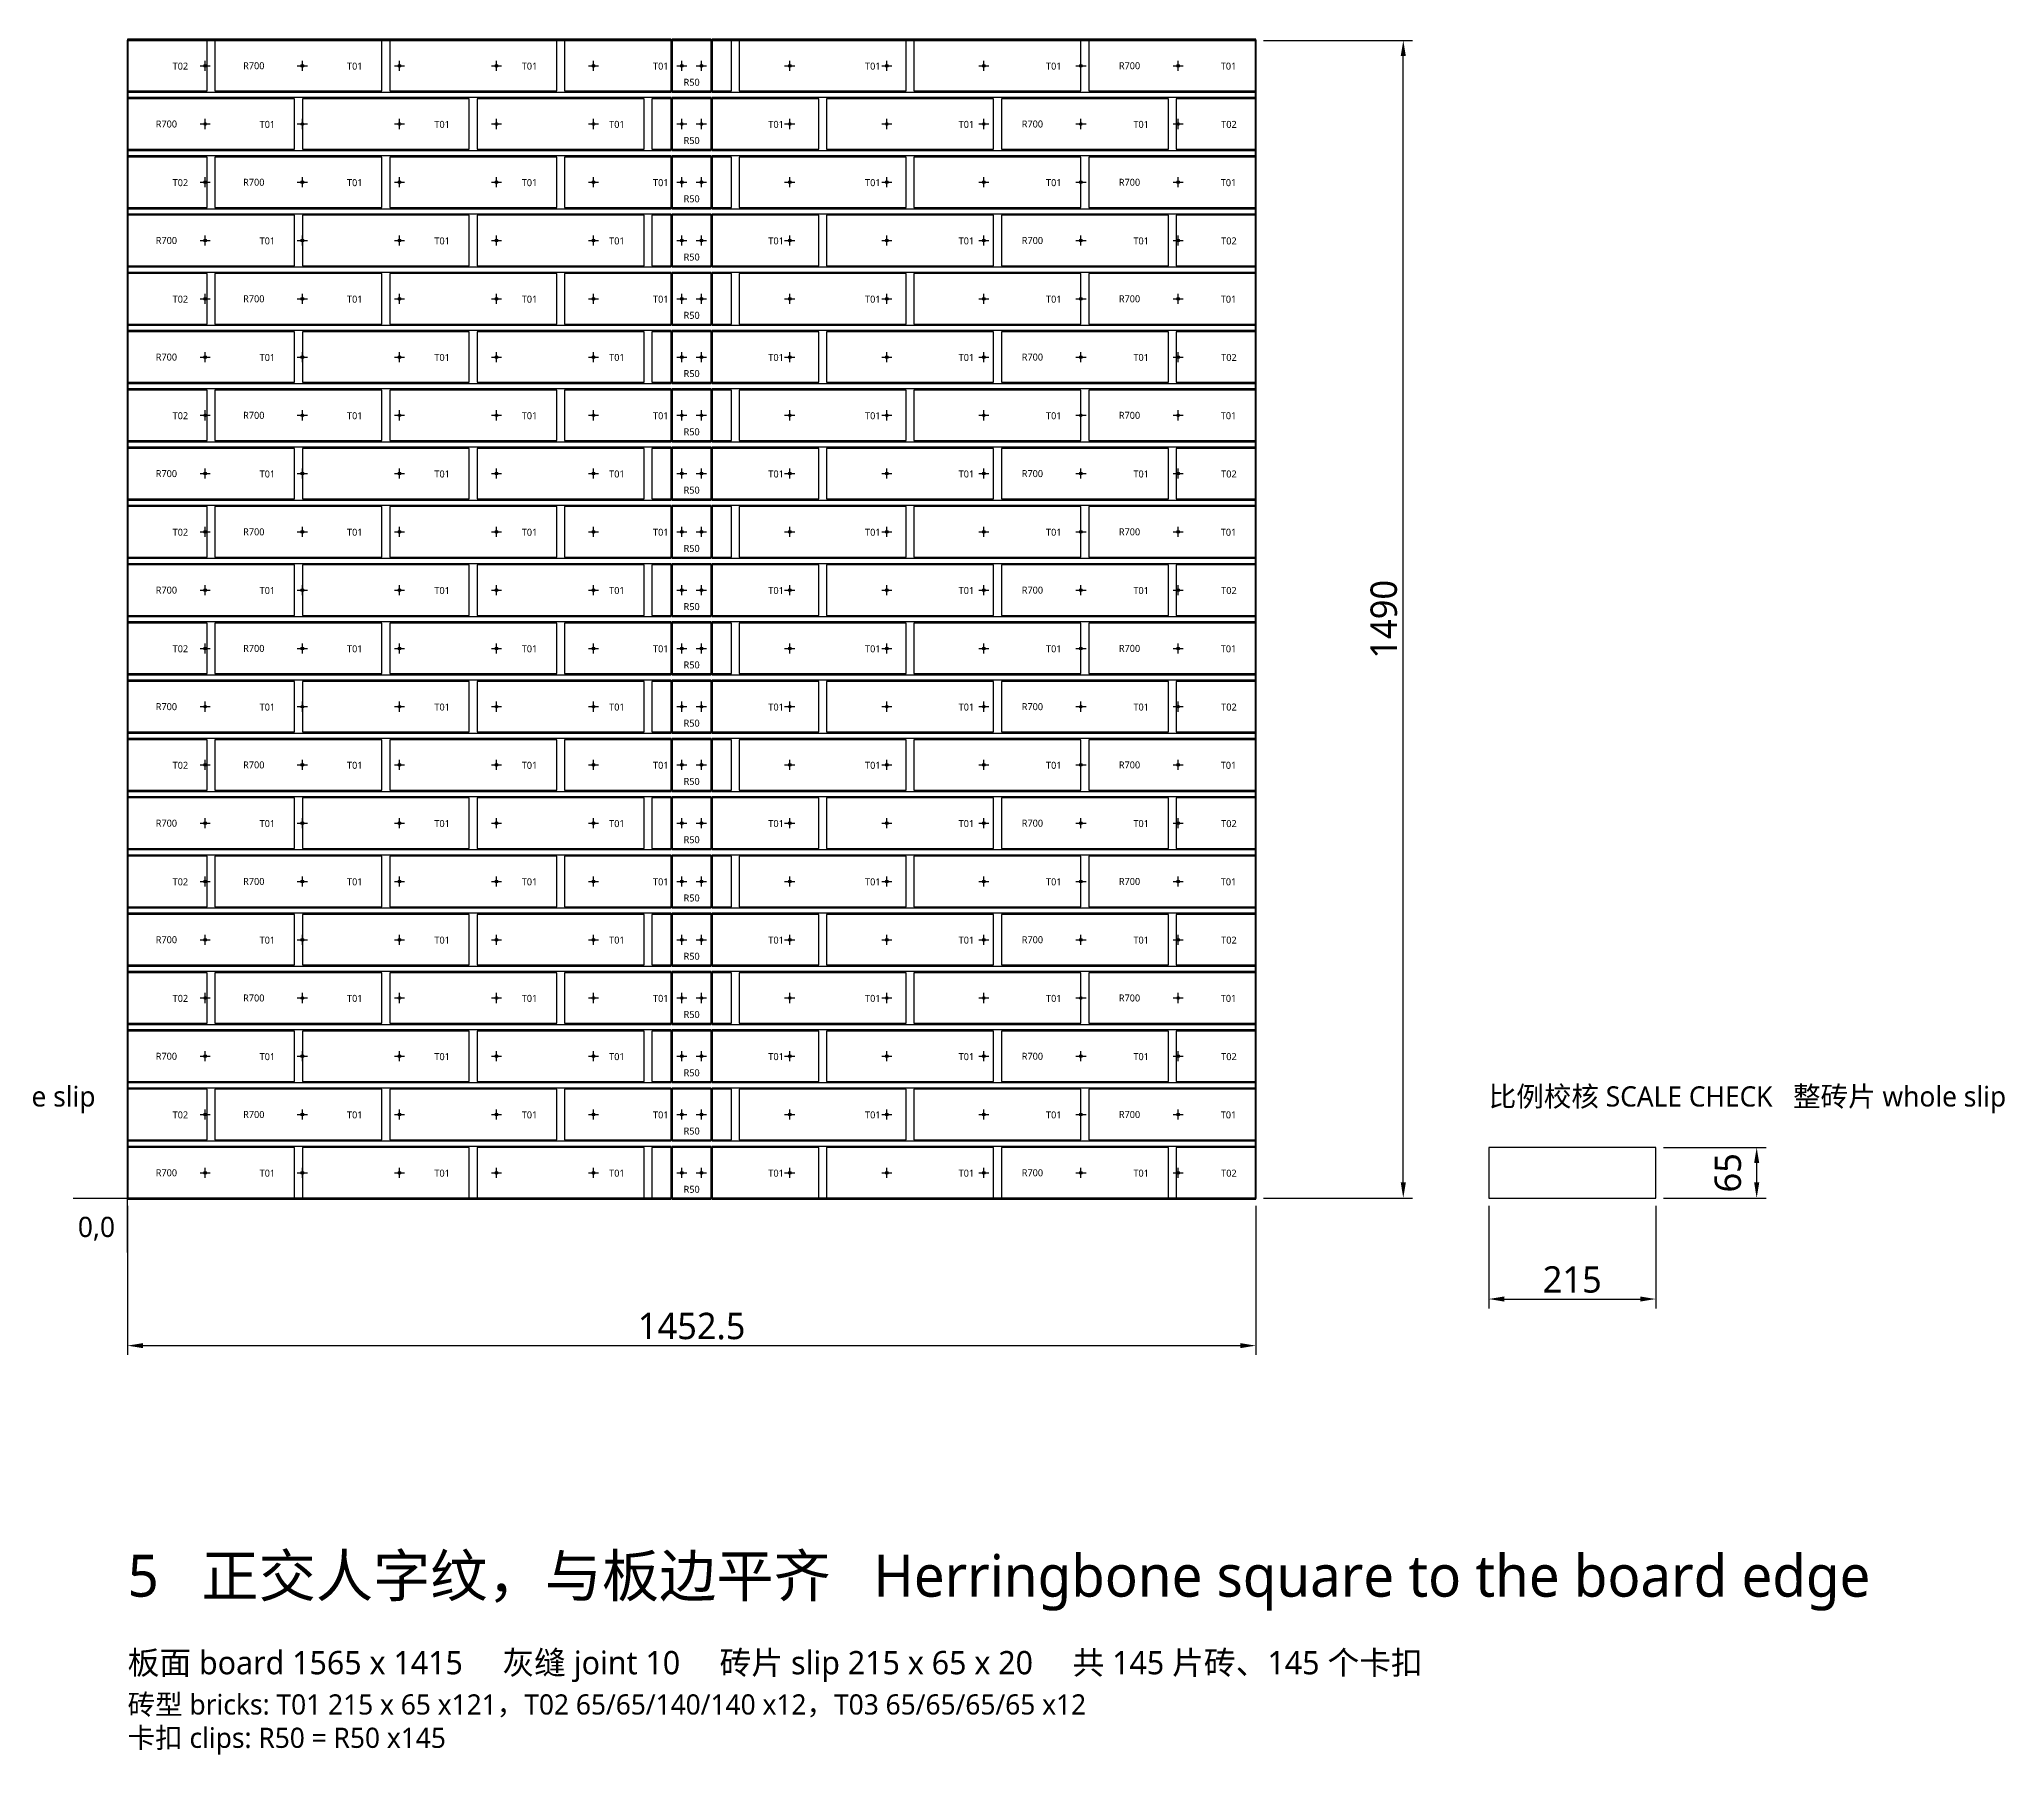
# Model space of a CAD drawing. Header units: millimetres. Extents: x -190 to 7814, y -8114 to 208.
# Drawn here: x 2459 to 4989, y -3761 to -1552 of the extents above; entities that cross this region are included whole.
import ezdxf
from ezdxf.enums import TextEntityAlignment as Align

# ---------------------------------------------------------------- set-up
doc = ezdxf.new("R2010")
doc.units = ezdxf.units.MM
for name, color, linetype in [('BOARD', 7, 'Continuous'), ('DIM', 8, 'Continuous'), ('ORIGIN', 1, 'Continuous'), ('P2_CLIP_R50', 3, 'Continuous'), ('P2_CLIP_R700', 5, 'Continuous'), ('P2_HOLE', 1, 'Continuous'), ('P2_SLIP', 7, 'Continuous'), ('P2_TXT_B', 7, 'Continuous'), ('TITLE', 7, 'Continuous')]:
    doc.layers.add(name, color=color, linetype=linetype)
doc.styles.add('CN', font='msyh.ttc')
doc.dimstyles.new('MM', dxfattribs={"dimtxt": 34, "dimasz": 20, "dimexe": 12, "dimexo": 10, "dimgap": 8, "dimtad": 1, "dimdec": 1, "dimdsep": 46, "dimtxsty": 'CN', "dimcen": 2.5, "dimazin": 3, "dimtfac": 1, "dimtmove": 0, "dimatfit": 3})

msp = doc.modelspace()

# ---------------------------------------------------------------- linework, layer by layer
at = {"layer": 'BOARD', "lineweight": 50}
msp.add_lwpolyline([(2572.5, -3044), (4025, -3044), (4025, -1554), (2572.5, -1554)], close=True, dxfattribs=at)
at = {"layer": 'DIM'}
msp.add_lwpolyline([(4325, -3044), (4540, -3044), (4540, -2979), (4325, -2979)], close=True, dxfattribs=at)
at = {"layer": 'ORIGIN'}
for p, q in [((2572.5, -3114), (2572.5, -2954)), ((2502.5, -3044), (2662.5, -3044))]:
    msp.add_line(p, q, dxfattribs=at)
at = {"layer": 'P2_CLIP_R50'}
for points in [[(3273.75, -1620.5), (3323.75, -1620.5), (3323.75, -1552.5), (3273.75, -1552.5)], [(3273.75, -1695.5), (3323.75, -1695.5), (3323.75, -1627.5), (3273.75, -1627.5)], [(3273.75, -1770.5), (3323.75, -1770.5), (3323.75, -1702.5), (3273.75, -1702.5)], [(3273.75, -1845.5), (3323.75, -1845.5), (3323.75, -1777.5), (3273.75, -1777.5)], [(3273.75, -1920.5), (3323.75, -1920.5), (3323.75, -1852.5), (3273.75, -1852.5)], [(3273.75, -1995.5), (3323.75, -1995.5), (3323.75, -1927.5), (3273.75, -1927.5)], [(3273.75, -2070.5), (3323.75, -2070.5), (3323.75, -2002.5), (3273.75, -2002.5)], [(3273.75, -2145.5), (3323.75, -2145.5), (3323.75, -2077.5), (3273.75, -2077.5)], [(3273.75, -2220.5), (3323.75, -2220.5), (3323.75, -2152.5), (3273.75, -2152.5)], [(3273.75, -2295.5), (3323.75, -2295.5), (3323.75, -2227.5), (3273.75, -2227.5)], [(3273.75, -2370.5), (3323.75, -2370.5), (3323.75, -2302.5), (3273.75, -2302.5)], [(3273.75, -2445.5), (3323.75, -2445.5), (3323.75, -2377.5), (3273.75, -2377.5)], [(3273.75, -2520.5), (3323.75, -2520.5), (3323.75, -2452.5), (3273.75, -2452.5)], [(3273.75, -2595.5), (3323.75, -2595.5), (3323.75, -2527.5), (3273.75, -2527.5)], [(3273.75, -2670.5), (3323.75, -2670.5), (3323.75, -2602.5), (3273.75, -2602.5)], [(3273.75, -2745.5), (3323.75, -2745.5), (3323.75, -2677.5), (3273.75, -2677.5)], [(3273.75, -2820.5), (3323.75, -2820.5), (3323.75, -2752.5), (3273.75, -2752.5)], [(3273.75, -2895.5), (3323.75, -2895.5), (3323.75, -2827.5), (3273.75, -2827.5)], [(3273.75, -2970.5), (3323.75, -2970.5), (3323.75, -2902.5), (3273.75, -2902.5)], [(3273.75, -3045.5), (3323.75, -3045.5), (3323.75, -2977.5), (3273.75, -2977.5)]]:
    msp.add_lwpolyline(points, close=True, dxfattribs=at)
at = {"layer": 'P2_CLIP_R700'}
for points in [[(2572.5, -1620.5), (3272.5, -1620.5), (3272.5, -1552.5), (2572.5, -1552.5)], [(3325, -1620.5), (4025, -1620.5), (4025, -1552.5), (3325, -1552.5)], [(2572.5, -1695.5), (3272.5, -1695.5), (3272.5, -1627.5), (2572.5, -1627.5)], [(3325, -1695.5), (4025, -1695.5), (4025, -1627.5), (3325, -1627.5)], [(2572.5, -1770.5), (3272.5, -1770.5), (3272.5, -1702.5), (2572.5, -1702.5)], [(3325, -1770.5), (4025, -1770.5), (4025, -1702.5), (3325, -1702.5)], [(2572.5, -1845.5), (3272.5, -1845.5), (3272.5, -1777.5), (2572.5, -1777.5)], [(3325, -1845.5), (4025, -1845.5), (4025, -1777.5), (3325, -1777.5)], [(2572.5, -1920.5), (3272.5, -1920.5), (3272.5, -1852.5), (2572.5, -1852.5)], [(3325, -1920.5), (4025, -1920.5), (4025, -1852.5), (3325, -1852.5)], [(2572.5, -1995.5), (3272.5, -1995.5), (3272.5, -1927.5), (2572.5, -1927.5)], [(3325, -1995.5), (4025, -1995.5), (4025, -1927.5), (3325, -1927.5)], [(2572.5, -2070.5), (3272.5, -2070.5), (3272.5, -2002.5), (2572.5, -2002.5)], [(3325, -2070.5), (4025, -2070.5), (4025, -2002.5), (3325, -2002.5)], [(2572.5, -2145.5), (3272.5, -2145.5), (3272.5, -2077.5), (2572.5, -2077.5)], [(3325, -2145.5), (4025, -2145.5), (4025, -2077.5), (3325, -2077.5)], [(2572.5, -2220.5), (3272.5, -2220.5), (3272.5, -2152.5), (2572.5, -2152.5)], [(3325, -2220.5), (4025, -2220.5), (4025, -2152.5), (3325, -2152.5)], [(2572.5, -2295.5), (3272.5, -2295.5), (3272.5, -2227.5), (2572.5, -2227.5)], [(3325, -2295.5), (4025, -2295.5), (4025, -2227.5), (3325, -2227.5)], [(2572.5, -2370.5), (3272.5, -2370.5), (3272.5, -2302.5), (2572.5, -2302.5)], [(3325, -2370.5), (4025, -2370.5), (4025, -2302.5), (3325, -2302.5)], [(2572.5, -2445.5), (3272.5, -2445.5), (3272.5, -2377.5), (2572.5, -2377.5)], [(3325, -2445.5), (4025, -2445.5), (4025, -2377.5), (3325, -2377.5)], [(2572.5, -2520.5), (3272.5, -2520.5), (3272.5, -2452.5), (2572.5, -2452.5)], [(3325, -2520.5), (4025, -2520.5), (4025, -2452.5), (3325, -2452.5)], [(2572.5, -2595.5), (3272.5, -2595.5), (3272.5, -2527.5), (2572.5, -2527.5)], [(3325, -2595.5), (4025, -2595.5), (4025, -2527.5), (3325, -2527.5)], [(2572.5, -2670.5), (3272.5, -2670.5), (3272.5, -2602.5), (2572.5, -2602.5)], [(3325, -2670.5), (4025, -2670.5), (4025, -2602.5), (3325, -2602.5)], [(2572.5, -2745.5), (3272.5, -2745.5), (3272.5, -2677.5), (2572.5, -2677.5)], [(3325, -2745.5), (4025, -2745.5), (4025, -2677.5), (3325, -2677.5)], [(2572.5, -2820.5), (3272.5, -2820.5), (3272.5, -2752.5), (2572.5, -2752.5)], [(3325, -2820.5), (4025, -2820.5), (4025, -2752.5), (3325, -2752.5)], [(2572.5, -2895.5), (3272.5, -2895.5), (3272.5, -2827.5), (2572.5, -2827.5)], [(3325, -2895.5), (4025, -2895.5), (4025, -2827.5), (3325, -2827.5)], [(2572.5, -2970.5), (3272.5, -2970.5), (3272.5, -2902.5), (2572.5, -2902.5)], [(3325, -2970.5), (4025, -2970.5), (4025, -2902.5), (3325, -2902.5)], [(2572.5, -3045.5), (3272.5, -3045.5), (3272.5, -2977.5), (2572.5, -2977.5)], [(3325, -3045.5), (4025, -3045.5), (4025, -2977.5), (3325, -2977.5)]]:
    msp.add_lwpolyline(points, close=True, dxfattribs=at)
at = {"layer": 'P2_HOLE'}
for p, q in [((2666, -1586.5), (2679, -1586.5)), ((2672.5, -1593), (2672.5, -1580)), ((2791, -1586.5), (2804, -1586.5)), ((2797.5, -1593), (2797.5, -1580)), ((2916, -1586.5), (2929, -1586.5)), ((2922.5, -1593), (2922.5, -1580)), ((3041, -1586.5), (3054, -1586.5)), ((3047.5, -1593), (3047.5, -1580)), ((3166, -1586.5), (3179, -1586.5)), ((3172.5, -1593), (3172.5, -1580)), ((3279.75, -1586.5), (3292.75, -1586.5)), ((3286.25, -1593), (3286.25, -1580)), ((3304.75, -1586.5), (3317.75, -1586.5)), ((3311.25, -1593), (3311.25, -1580)), ((3418.5, -1586.5), (3431.5, -1586.5)), ((3425, -1593), (3425, -1580)), ((3543.5, -1586.5), (3556.5, -1586.5)), ((3550, -1593), (3550, -1580)), ((3668.5, -1586.5), (3681.5, -1586.5)), ((3675, -1593), (3675, -1580)), ((3793.5, -1586.5), (3806.5, -1586.5)), ((3800, -1593), (3800, -1580)), ((3918.5, -1586.5), (3931.5, -1586.5)), ((3925, -1593), (3925, -1580)), ((2666, -1661.5), (2679, -1661.5)), ((2672.5, -1668), (2672.5, -1655)), ((2791, -1661.5), (2804, -1661.5)), ((2797.5, -1668), (2797.5, -1655)), ((2916, -1661.5), (2929, -1661.5)), ((2922.5, -1668), (2922.5, -1655)), ((3041, -1661.5), (3054, -1661.5)), ((3047.5, -1668), (3047.5, -1655)), ((3166, -1661.5), (3179, -1661.5)), ((3172.5, -1668), (3172.5, -1655)), ((3279.75, -1661.5), (3292.75, -1661.5)), ((3286.25, -1668), (3286.25, -1655)), ((3304.75, -1661.5), (3317.75, -1661.5)), ((3311.25, -1668), (3311.25, -1655)), ((3418.5, -1661.5), (3431.5, -1661.5)), ((3425, -1668), (3425, -1655)), ((3543.5, -1661.5), (3556.5, -1661.5)), ((3550, -1668), (3550, -1655)), ((3668.5, -1661.5), (3681.5, -1661.5)), ((3675, -1668), (3675, -1655)), ((3793.5, -1661.5), (3806.5, -1661.5)), ((3800, -1668), (3800, -1655)), ((3918.5, -1661.5), (3931.5, -1661.5)), ((3925, -1668), (3925, -1655)), ((2666, -1736.5), (2679, -1736.5)), ((2672.5, -1743), (2672.5, -1730)), ((2791, -1736.5), (2804, -1736.5)), ((2797.5, -1743), (2797.5, -1730)), ((2916, -1736.5), (2929, -1736.5)), ((2922.5, -1743), (2922.5, -1730)), ((3041, -1736.5), (3054, -1736.5)), ((3047.5, -1743), (3047.5, -1730)), ((3166, -1736.5), (3179, -1736.5)), ((3172.5, -1743), (3172.5, -1730)), ((3279.75, -1736.5), (3292.75, -1736.5)), ((3286.25, -1743), (3286.25, -1730)), ((3304.75, -1736.5), (3317.75, -1736.5)), ((3311.25, -1743), (3311.25, -1730)), ((3418.5, -1736.5), (3431.5, -1736.5)), ((3425, -1743), (3425, -1730)), ((3543.5, -1736.5), (3556.5, -1736.5)), ((3550, -1743), (3550, -1730)), ((3668.5, -1736.5), (3681.5, -1736.5)), ((3675, -1743), (3675, -1730)), ((3793.5, -1736.5), (3806.5, -1736.5)), ((3800, -1743), (3800, -1730)), ((3918.5, -1736.5), (3931.5, -1736.5)), ((3925, -1743), (3925, -1730)), ((2666, -1811.5), (2679, -1811.5)), ((2672.5, -1818), (2672.5, -1805)), ((2791, -1811.5), (2804, -1811.5)), ((2797.5, -1818), (2797.5, -1805)), ((2916, -1811.5), (2929, -1811.5)), ((2922.5, -1818), (2922.5, -1805)), ((3041, -1811.5), (3054, -1811.5)), ((3047.5, -1818), (3047.5, -1805)), ((3166, -1811.5), (3179, -1811.5)), ((3172.5, -1818), (3172.5, -1805)), ((3279.75, -1811.5), (3292.75, -1811.5)), ((3286.25, -1818), (3286.25, -1805)), ((3304.75, -1811.5), (3317.75, -1811.5)), ((3311.25, -1818), (3311.25, -1805)), ((3418.5, -1811.5), (3431.5, -1811.5)), ((3425, -1818), (3425, -1805)), ((3543.5, -1811.5), (3556.5, -1811.5)), ((3550, -1818), (3550, -1805)), ((3668.5, -1811.5), (3681.5, -1811.5)), ((3675, -1818), (3675, -1805)), ((3793.5, -1811.5), (3806.5, -1811.5)), ((3800, -1818), (3800, -1805)), ((3918.5, -1811.5), (3931.5, -1811.5)), ((3925, -1818), (3925, -1805)), ((2666, -1886.5), (2679, -1886.5)), ((2672.5, -1893), (2672.5, -1880)), ((2791, -1886.5), (2804, -1886.5)), ((2797.5, -1893), (2797.5, -1880)), ((2916, -1886.5), (2929, -1886.5)), ((2922.5, -1893), (2922.5, -1880)), ((3041, -1886.5), (3054, -1886.5)), ((3047.5, -1893), (3047.5, -1880)), ((3166, -1886.5), (3179, -1886.5)), ((3172.5, -1893), (3172.5, -1880)), ((3279.75, -1886.5), (3292.75, -1886.5)), ((3286.25, -1893), (3286.25, -1880)), ((3304.75, -1886.5), (3317.75, -1886.5)), ((3311.25, -1893), (3311.25, -1880)), ((3418.5, -1886.5), (3431.5, -1886.5)), ((3425, -1893), (3425, -1880)), ((3543.5, -1886.5), (3556.5, -1886.5)), ((3550, -1893), (3550, -1880)), ((3668.5, -1886.5), (3681.5, -1886.5)), ((3675, -1893), (3675, -1880)), ((3793.5, -1886.5), (3806.5, -1886.5)), ((3800, -1893), (3800, -1880)), ((3918.5, -1886.5), (3931.5, -1886.5)), ((3925, -1893), (3925, -1880)), ((2666, -1961.5), (2679, -1961.5)), ((2672.5, -1968), (2672.5, -1955)), ((2791, -1961.5), (2804, -1961.5)), ((2797.5, -1968), (2797.5, -1955)), ((2916, -1961.5), (2929, -1961.5)), ((2922.5, -1968), (2922.5, -1955)), ((3041, -1961.5), (3054, -1961.5)), ((3047.5, -1968), (3047.5, -1955)), ((3166, -1961.5), (3179, -1961.5)), ((3172.5, -1968), (3172.5, -1955)), ((3279.75, -1961.5), (3292.75, -1961.5)), ((3286.25, -1968), (3286.25, -1955)), ((3304.75, -1961.5), (3317.75, -1961.5)), ((3311.25, -1968), (3311.25, -1955)), ((3418.5, -1961.5), (3431.5, -1961.5)), ((3425, -1968), (3425, -1955)), ((3543.5, -1961.5), (3556.5, -1961.5)), ((3550, -1968), (3550, -1955)), ((3668.5, -1961.5), (3681.5, -1961.5)), ((3675, -1968), (3675, -1955)), ((3793.5, -1961.5), (3806.5, -1961.5)), ((3800, -1968), (3800, -1955)), ((3918.5, -1961.5), (3931.5, -1961.5)), ((3925, -1968), (3925, -1955)), ((2666, -2036.5), (2679, -2036.5)), ((2672.5, -2043), (2672.5, -2030)), ((2791, -2036.5), (2804, -2036.5)), ((2797.5, -2043), (2797.5, -2030)), ((2916, -2036.5), (2929, -2036.5)), ((2922.5, -2043), (2922.5, -2030)), ((3041, -2036.5), (3054, -2036.5)), ((3047.5, -2043), (3047.5, -2030)), ((3166, -2036.5), (3179, -2036.5)), ((3172.5, -2043), (3172.5, -2030)), ((3279.75, -2036.5), (3292.75, -2036.5)), ((3286.25, -2043), (3286.25, -2030)), ((3304.75, -2036.5), (3317.75, -2036.5)), ((3311.25, -2043), (3311.25, -2030)), ((3418.5, -2036.5), (3431.5, -2036.5)), ((3425, -2043), (3425, -2030)), ((3543.5, -2036.5), (3556.5, -2036.5)), ((3550, -2043), (3550, -2030)), ((3668.5, -2036.5), (3681.5, -2036.5)), ((3675, -2043), (3675, -2030)), ((3793.5, -2036.5), (3806.5, -2036.5)), ((3800, -2043), (3800, -2030)), ((3918.5, -2036.5), (3931.5, -2036.5)), ((3925, -2043), (3925, -2030)), ((2666, -2111.5), (2679, -2111.5)), ((2672.5, -2118), (2672.5, -2105)), ((2791, -2111.5), (2804, -2111.5)), ((2797.5, -2118), (2797.5, -2105)), ((2916, -2111.5), (2929, -2111.5)), ((2922.5, -2118), (2922.5, -2105)), ((3041, -2111.5), (3054, -2111.5)), ((3047.5, -2118), (3047.5, -2105)), ((3166, -2111.5), (3179, -2111.5)), ((3172.5, -2118), (3172.5, -2105)), ((3279.75, -2111.5), (3292.75, -2111.5)), ((3286.25, -2118), (3286.25, -2105)), ((3304.75, -2111.5), (3317.75, -2111.5)), ((3311.25, -2118), (3311.25, -2105)), ((3418.5, -2111.5), (3431.5, -2111.5)), ((3425, -2118), (3425, -2105)), ((3543.5, -2111.5), (3556.5, -2111.5)), ((3550, -2118), (3550, -2105)), ((3668.5, -2111.5), (3681.5, -2111.5)), ((3675, -2118), (3675, -2105)), ((3793.5, -2111.5), (3806.5, -2111.5)), ((3800, -2118), (3800, -2105)), ((3918.5, -2111.5), (3931.5, -2111.5)), ((3925, -2118), (3925, -2105)), ((2666, -2186.5), (2679, -2186.5)), ((2672.5, -2193), (2672.5, -2180)), ((2791, -2186.5), (2804, -2186.5)), ((2797.5, -2193), (2797.5, -2180)), ((2916, -2186.5), (2929, -2186.5)), ((2922.5, -2193), (2922.5, -2180)), ((3041, -2186.5), (3054, -2186.5)), ((3047.5, -2193), (3047.5, -2180)), ((3166, -2186.5), (3179, -2186.5)), ((3172.5, -2193), (3172.5, -2180)), ((3279.75, -2186.5), (3292.75, -2186.5)), ((3286.25, -2193), (3286.25, -2180)), ((3304.75, -2186.5), (3317.75, -2186.5)), ((3311.25, -2193), (3311.25, -2180)), ((3418.5, -2186.5), (3431.5, -2186.5)), ((3425, -2193), (3425, -2180)), ((3543.5, -2186.5), (3556.5, -2186.5)), ((3550, -2193), (3550, -2180)), ((3668.5, -2186.5), (3681.5, -2186.5)), ((3675, -2193), (3675, -2180)), ((3793.5, -2186.5), (3806.5, -2186.5)), ((3800, -2193), (3800, -2180)), ((3918.5, -2186.5), (3931.5, -2186.5)), ((3925, -2193), (3925, -2180)), ((2666, -2261.5), (2679, -2261.5)), ((2672.5, -2268), (2672.5, -2255)), ((2791, -2261.5), (2804, -2261.5)), ((2797.5, -2268), (2797.5, -2255)), ((2916, -2261.5), (2929, -2261.5)), ((2922.5, -2268), (2922.5, -2255)), ((3041, -2261.5), (3054, -2261.5)), ((3047.5, -2268), (3047.5, -2255)), ((3166, -2261.5), (3179, -2261.5)), ((3172.5, -2268), (3172.5, -2255)), ((3279.75, -2261.5), (3292.75, -2261.5)), ((3286.25, -2268), (3286.25, -2255)), ((3304.75, -2261.5), (3317.75, -2261.5)), ((3311.25, -2268), (3311.25, -2255)), ((3418.5, -2261.5), (3431.5, -2261.5)), ((3425, -2268), (3425, -2255)), ((3543.5, -2261.5), (3556.5, -2261.5)), ((3550, -2268), (3550, -2255)), ((3668.5, -2261.5), (3681.5, -2261.5)), ((3675, -2268), (3675, -2255)), ((3793.5, -2261.5), (3806.5, -2261.5)), ((3800, -2268), (3800, -2255)), ((3918.5, -2261.5), (3931.5, -2261.5)), ((3925, -2268), (3925, -2255)), ((2666, -2336.5), (2679, -2336.5)), ((2672.5, -2343), (2672.5, -2330)), ((2791, -2336.5), (2804, -2336.5)), ((2797.5, -2343), (2797.5, -2330)), ((2916, -2336.5), (2929, -2336.5)), ((2922.5, -2343), (2922.5, -2330)), ((3041, -2336.5), (3054, -2336.5)), ((3047.5, -2343), (3047.5, -2330)), ((3166, -2336.5), (3179, -2336.5)), ((3172.5, -2343), (3172.5, -2330)), ((3279.75, -2336.5), (3292.75, -2336.5)), ((3286.25, -2343), (3286.25, -2330)), ((3304.75, -2336.5), (3317.75, -2336.5)), ((3311.25, -2343), (3311.25, -2330)), ((3418.5, -2336.5), (3431.5, -2336.5)), ((3425, -2343), (3425, -2330)), ((3543.5, -2336.5), (3556.5, -2336.5)), ((3550, -2343), (3550, -2330)), ((3668.5, -2336.5), (3681.5, -2336.5)), ((3675, -2343), (3675, -2330)), ((3793.5, -2336.5), (3806.5, -2336.5)), ((3800, -2343), (3800, -2330)), ((3918.5, -2336.5), (3931.5, -2336.5)), ((3925, -2343), (3925, -2330)), ((2666, -2411.5), (2679, -2411.5)), ((2672.5, -2418), (2672.5, -2405)), ((2791, -2411.5), (2804, -2411.5)), ((2797.5, -2418), (2797.5, -2405)), ((2916, -2411.5), (2929, -2411.5)), ((2922.5, -2418), (2922.5, -2405)), ((3041, -2411.5), (3054, -2411.5)), ((3047.5, -2418), (3047.5, -2405)), ((3166, -2411.5), (3179, -2411.5)), ((3172.5, -2418), (3172.5, -2405)), ((3279.75, -2411.5), (3292.75, -2411.5)), ((3286.25, -2418), (3286.25, -2405)), ((3304.75, -2411.5), (3317.75, -2411.5)), ((3311.25, -2418), (3311.25, -2405)), ((3418.5, -2411.5), (3431.5, -2411.5)), ((3425, -2418), (3425, -2405)), ((3543.5, -2411.5), (3556.5, -2411.5)), ((3550, -2418), (3550, -2405)), ((3668.5, -2411.5), (3681.5, -2411.5)), ((3675, -2418), (3675, -2405)), ((3793.5, -2411.5), (3806.5, -2411.5)), ((3800, -2418), (3800, -2405)), ((3918.5, -2411.5), (3931.5, -2411.5)), ((3925, -2418), (3925, -2405)), ((2666, -2486.5), (2679, -2486.5)), ((2672.5, -2493), (2672.5, -2480)), ((2791, -2486.5), (2804, -2486.5)), ((2797.5, -2493), (2797.5, -2480)), ((2916, -2486.5), (2929, -2486.5)), ((2922.5, -2493), (2922.5, -2480)), ((3041, -2486.5), (3054, -2486.5)), ((3047.5, -2493), (3047.5, -2480)), ((3166, -2486.5), (3179, -2486.5)), ((3172.5, -2493), (3172.5, -2480)), ((3279.75, -2486.5), (3292.75, -2486.5)), ((3286.25, -2493), (3286.25, -2480)), ((3304.75, -2486.5), (3317.75, -2486.5)), ((3311.25, -2493), (3311.25, -2480)), ((3418.5, -2486.5), (3431.5, -2486.5)), ((3425, -2493), (3425, -2480)), ((3543.5, -2486.5), (3556.5, -2486.5)), ((3550, -2493), (3550, -2480)), ((3668.5, -2486.5), (3681.5, -2486.5)), ((3675, -2493), (3675, -2480)), ((3793.5, -2486.5), (3806.5, -2486.5)), ((3800, -2493), (3800, -2480)), ((3918.5, -2486.5), (3931.5, -2486.5)), ((3925, -2493), (3925, -2480)), ((2672.5, -2568), (2672.5, -2555)), ((2797.5, -2568), (2797.5, -2555)), ((2922.5, -2568), (2922.5, -2555)), ((3047.5, -2568), (3047.5, -2555)), ((3172.5, -2568), (3172.5, -2555)), ((3286.25, -2568), (3286.25, -2555)), ((3311.25, -2568), (3311.25, -2555)), ((3425, -2568), (3425, -2555)), ((3550, -2568), (3550, -2555)), ((3675, -2568), (3675, -2555)), ((3800, -2568), (3800, -2555)), ((3925, -2568), (3925, -2555)), ((2666, -2561.5), (2679, -2561.5)), ((2791, -2561.5), (2804, -2561.5)), ((2916, -2561.5), (2929, -2561.5)), ((3041, -2561.5), (3054, -2561.5)), ((3166, -2561.5), (3179, -2561.5)), ((3279.75, -2561.5), (3292.75, -2561.5)), ((3304.75, -2561.5), (3317.75, -2561.5)), ((3418.5, -2561.5), (3431.5, -2561.5)), ((3543.5, -2561.5), (3556.5, -2561.5)), ((3668.5, -2561.5), (3681.5, -2561.5)), ((3793.5, -2561.5), (3806.5, -2561.5)), ((3918.5, -2561.5), (3931.5, -2561.5)), ((2672.5, -2643), (2672.5, -2630)), ((2797.5, -2643), (2797.5, -2630)), ((2922.5, -2643), (2922.5, -2630)), ((3047.5, -2643), (3047.5, -2630)), ((3172.5, -2643), (3172.5, -2630)), ((3286.25, -2643), (3286.25, -2630)), ((3311.25, -2643), (3311.25, -2630)), ((3425, -2643), (3425, -2630)), ((3550, -2643), (3550, -2630)), ((3675, -2643), (3675, -2630)), ((3800, -2643), (3800, -2630)), ((3925, -2643), (3925, -2630)), ((2666, -2636.5), (2679, -2636.5)), ((2791, -2636.5), (2804, -2636.5)), ((2916, -2636.5), (2929, -2636.5)), ((3041, -2636.5), (3054, -2636.5)), ((3166, -2636.5), (3179, -2636.5)), ((3279.75, -2636.5), (3292.75, -2636.5)), ((3304.75, -2636.5), (3317.75, -2636.5)), ((3418.5, -2636.5), (3431.5, -2636.5)), ((3543.5, -2636.5), (3556.5, -2636.5)), ((3668.5, -2636.5), (3681.5, -2636.5)), ((3793.5, -2636.5), (3806.5, -2636.5)), ((3918.5, -2636.5), (3931.5, -2636.5)), ((2672.5, -2718), (2672.5, -2705)), ((2797.5, -2718), (2797.5, -2705)), ((2922.5, -2718), (2922.5, -2705)), ((3047.5, -2718), (3047.5, -2705)), ((3172.5, -2718), (3172.5, -2705)), ((3286.25, -2718), (3286.25, -2705)), ((3311.25, -2718), (3311.25, -2705)), ((3425, -2718), (3425, -2705)), ((3550, -2718), (3550, -2705)), ((3675, -2718), (3675, -2705)), ((3800, -2718), (3800, -2705)), ((3925, -2718), (3925, -2705)), ((2666, -2711.5), (2679, -2711.5)), ((2791, -2711.5), (2804, -2711.5)), ((2916, -2711.5), (2929, -2711.5)), ((3041, -2711.5), (3054, -2711.5)), ((3166, -2711.5), (3179, -2711.5)), ((3279.75, -2711.5), (3292.75, -2711.5)), ((3304.75, -2711.5), (3317.75, -2711.5)), ((3418.5, -2711.5), (3431.5, -2711.5)), ((3543.5, -2711.5), (3556.5, -2711.5)), ((3668.5, -2711.5), (3681.5, -2711.5)), ((3793.5, -2711.5), (3806.5, -2711.5)), ((3918.5, -2711.5), (3931.5, -2711.5)), ((2672.5, -2793), (2672.5, -2780)), ((2797.5, -2793), (2797.5, -2780)), ((2922.5, -2793), (2922.5, -2780)), ((3047.5, -2793), (3047.5, -2780)), ((3172.5, -2793), (3172.5, -2780)), ((3286.25, -2793), (3286.25, -2780)), ((3311.25, -2793), (3311.25, -2780)), ((3425, -2793), (3425, -2780)), ((3550, -2793), (3550, -2780)), ((3675, -2793), (3675, -2780)), ((3800, -2793), (3800, -2780)), ((3925, -2793), (3925, -2780)), ((2666, -2786.5), (2679, -2786.5)), ((2791, -2786.5), (2804, -2786.5)), ((2916, -2786.5), (2929, -2786.5)), ((3041, -2786.5), (3054, -2786.5)), ((3166, -2786.5), (3179, -2786.5)), ((3279.75, -2786.5), (3292.75, -2786.5)), ((3304.75, -2786.5), (3317.75, -2786.5)), ((3418.5, -2786.5), (3431.5, -2786.5)), ((3543.5, -2786.5), (3556.5, -2786.5)), ((3668.5, -2786.5), (3681.5, -2786.5)), ((3793.5, -2786.5), (3806.5, -2786.5)), ((3918.5, -2786.5), (3931.5, -2786.5)), ((2672.5, -2868), (2672.5, -2855)), ((2797.5, -2868), (2797.5, -2855)), ((2922.5, -2868), (2922.5, -2855)), ((3047.5, -2868), (3047.5, -2855)), ((3172.5, -2868), (3172.5, -2855)), ((3286.25, -2868), (3286.25, -2855)), ((3311.25, -2868), (3311.25, -2855)), ((3425, -2868), (3425, -2855)), ((3550, -2868), (3550, -2855)), ((3675, -2868), (3675, -2855)), ((3800, -2868), (3800, -2855)), ((3925, -2868), (3925, -2855)), ((2666, -2861.5), (2679, -2861.5)), ((2791, -2861.5), (2804, -2861.5)), ((2916, -2861.5), (2929, -2861.5)), ((3041, -2861.5), (3054, -2861.5)), ((3166, -2861.5), (3179, -2861.5)), ((3279.75, -2861.5), (3292.75, -2861.5)), ((3304.75, -2861.5), (3317.75, -2861.5)), ((3418.5, -2861.5), (3431.5, -2861.5)), ((3543.5, -2861.5), (3556.5, -2861.5)), ((3668.5, -2861.5), (3681.5, -2861.5)), ((3793.5, -2861.5), (3806.5, -2861.5)), ((3918.5, -2861.5), (3931.5, -2861.5)), ((2672.5, -2943), (2672.5, -2930)), ((2797.5, -2943), (2797.5, -2930)), ((2922.5, -2943), (2922.5, -2930)), ((3047.5, -2943), (3047.5, -2930)), ((3172.5, -2943), (3172.5, -2930)), ((3286.25, -2943), (3286.25, -2930)), ((3311.25, -2943), (3311.25, -2930)), ((3425, -2943), (3425, -2930)), ((3550, -2943), (3550, -2930)), ((3675, -2943), (3675, -2930)), ((3800, -2943), (3800, -2930)), ((3925, -2943), (3925, -2930)), ((2666, -2936.5), (2679, -2936.5)), ((2791, -2936.5), (2804, -2936.5)), ((2916, -2936.5), (2929, -2936.5)), ((3041, -2936.5), (3054, -2936.5)), ((3166, -2936.5), (3179, -2936.5)), ((3279.75, -2936.5), (3292.75, -2936.5)), ((3304.75, -2936.5), (3317.75, -2936.5)), ((3418.5, -2936.5), (3431.5, -2936.5)), ((3543.5, -2936.5), (3556.5, -2936.5)), ((3668.5, -2936.5), (3681.5, -2936.5)), ((3793.5, -2936.5), (3806.5, -2936.5)), ((3918.5, -2936.5), (3931.5, -2936.5)), ((2672.5, -3018), (2672.5, -3005)), ((2797.5, -3018), (2797.5, -3005)), ((2922.5, -3018), (2922.5, -3005)), ((3047.5, -3018), (3047.5, -3005)), ((3172.5, -3018), (3172.5, -3005)), ((3286.25, -3018), (3286.25, -3005)), ((3311.25, -3018), (3311.25, -3005)), ((3425, -3018), (3425, -3005)), ((3550, -3018), (3550, -3005)), ((3675, -3018), (3675, -3005)), ((3800, -3018), (3800, -3005)), ((3925, -3018), (3925, -3005)), ((2666, -3011.5), (2679, -3011.5)), ((2791, -3011.5), (2804, -3011.5)), ((2916, -3011.5), (2929, -3011.5)), ((3041, -3011.5), (3054, -3011.5)), ((3166, -3011.5), (3179, -3011.5)), ((3279.75, -3011.5), (3292.75, -3011.5)), ((3304.75, -3011.5), (3317.75, -3011.5)), ((3418.5, -3011.5), (3431.5, -3011.5)), ((3543.5, -3011.5), (3556.5, -3011.5)), ((3668.5, -3011.5), (3681.5, -3011.5)), ((3793.5, -3011.5), (3806.5, -3011.5)), ((3918.5, -3011.5), (3931.5, -3011.5))]:
    msp.add_line(p, q, dxfattribs=at)
for centre in [(2672.5, -1586.5), (2797.5, -1586.5), (2922.5, -1586.5), (3047.5, -1586.5), (3172.5, -1586.5), (3286.25, -1586.5), (3311.25, -1586.5), (3425, -1586.5), (3550, -1586.5), (3675, -1586.5), (3800, -1586.5), (3925, -1586.5), (2672.5, -1661.5), (2797.5, -1661.5), (2922.5, -1661.5), (3047.5, -1661.5), (3172.5, -1661.5), (3286.25, -1661.5), (3311.25, -1661.5), (3425, -1661.5), (3550, -1661.5), (3675, -1661.5), (3800, -1661.5), (3925, -1661.5), (2672.5, -1736.5), (2797.5, -1736.5), (2922.5, -1736.5), (3047.5, -1736.5), (3172.5, -1736.5), (3286.25, -1736.5), (3311.25, -1736.5), (3425, -1736.5), (3550, -1736.5), (3675, -1736.5), (3800, -1736.5), (3925, -1736.5), (2672.5, -1811.5), (2797.5, -1811.5), (2922.5, -1811.5), (3047.5, -1811.5), (3172.5, -1811.5), (3286.25, -1811.5), (3311.25, -1811.5), (3425, -1811.5), (3550, -1811.5), (3675, -1811.5), (3800, -1811.5), (3925, -1811.5), (2672.5, -1886.5), (2797.5, -1886.5), (2922.5, -1886.5), (3047.5, -1886.5), (3172.5, -1886.5), (3286.25, -1886.5), (3311.25, -1886.5), (3425, -1886.5), (3550, -1886.5), (3675, -1886.5), (3800, -1886.5), (3925, -1886.5), (2672.5, -1961.5), (2797.5, -1961.5), (2922.5, -1961.5), (3047.5, -1961.5), (3172.5, -1961.5), (3286.25, -1961.5), (3311.25, -1961.5), (3425, -1961.5), (3550, -1961.5), (3675, -1961.5), (3800, -1961.5), (3925, -1961.5), (2672.5, -2036.5), (2797.5, -2036.5), (2922.5, -2036.5), (3047.5, -2036.5), (3172.5, -2036.5), (3286.25, -2036.5), (3311.25, -2036.5), (3425, -2036.5), (3550, -2036.5), (3675, -2036.5), (3800, -2036.5), (3925, -2036.5), (2672.5, -2111.5), (2797.5, -2111.5), (2922.5, -2111.5), (3047.5, -2111.5), (3172.5, -2111.5), (3286.25, -2111.5), (3311.25, -2111.5), (3425, -2111.5), (3550, -2111.5), (3675, -2111.5), (3800, -2111.5), (3925, -2111.5), (2672.5, -2186.5), (2797.5, -2186.5), (2922.5, -2186.5), (3047.5, -2186.5), (3172.5, -2186.5), (3286.25, -2186.5), (3311.25, -2186.5), (3425, -2186.5), (3550, -2186.5), (3675, -2186.5), (3800, -2186.5), (3925, -2186.5), (2672.5, -2261.5), (2797.5, -2261.5), (2922.5, -2261.5), (3047.5, -2261.5), (3172.5, -2261.5), (3286.25, -2261.5), (3311.25, -2261.5), (3425, -2261.5), (3550, -2261.5), (3675, -2261.5), (3800, -2261.5), (3925, -2261.5), (2672.5, -2336.5), (2797.5, -2336.5), (2922.5, -2336.5), (3047.5, -2336.5), (3172.5, -2336.5), (3286.25, -2336.5), (3311.25, -2336.5), (3425, -2336.5), (3550, -2336.5), (3675, -2336.5), (3800, -2336.5), (3925, -2336.5), (2672.5, -2411.5), (2797.5, -2411.5), (2922.5, -2411.5), (3047.5, -2411.5), (3172.5, -2411.5), (3286.25, -2411.5), (3311.25, -2411.5), (3425, -2411.5), (3550, -2411.5), (3675, -2411.5), (3800, -2411.5), (3925, -2411.5), (2672.5, -2486.5), (2797.5, -2486.5), (2922.5, -2486.5), (3047.5, -2486.5), (3172.5, -2486.5), (3286.25, -2486.5), (3311.25, -2486.5), (3425, -2486.5), (3550, -2486.5), (3675, -2486.5), (3800, -2486.5), (3925, -2486.5), (2672.5, -2561.5), (2797.5, -2561.5), (2922.5, -2561.5), (3047.5, -2561.5), (3172.5, -2561.5), (3286.25, -2561.5), (3311.25, -2561.5), (3425, -2561.5), (3550, -2561.5), (3675, -2561.5), (3800, -2561.5), (3925, -2561.5), (2672.5, -2636.5), (2797.5, -2636.5), (2922.5, -2636.5), (3047.5, -2636.5), (3172.5, -2636.5), (3286.25, -2636.5), (3311.25, -2636.5), (3425, -2636.5), (3550, -2636.5), (3675, -2636.5), (3800, -2636.5), (3925, -2636.5), (2672.5, -2711.5), (2797.5, -2711.5), (2922.5, -2711.5), (3047.5, -2711.5), (3172.5, -2711.5), (3286.25, -2711.5), (3311.25, -2711.5), (3425, -2711.5), (3550, -2711.5), (3675, -2711.5), (3800, -2711.5), (3925, -2711.5), (2672.5, -2786.5), (2797.5, -2786.5), (2922.5, -2786.5), (3047.5, -2786.5), (3172.5, -2786.5), (3286.25, -2786.5), (3311.25, -2786.5), (3425, -2786.5), (3550, -2786.5), (3675, -2786.5), (3800, -2786.5), (3925, -2786.5), (2672.5, -2861.5), (2797.5, -2861.5), (2922.5, -2861.5), (3047.5, -2861.5), (3172.5, -2861.5), (3286.25, -2861.5), (3311.25, -2861.5), (3425, -2861.5), (3550, -2861.5), (3675, -2861.5), (3800, -2861.5), (3925, -2861.5), (2672.5, -2936.5), (2797.5, -2936.5), (2922.5, -2936.5), (3047.5, -2936.5), (3172.5, -2936.5), (3286.25, -2936.5), (3311.25, -2936.5), (3425, -2936.5), (3550, -2936.5), (3675, -2936.5), (3800, -2936.5), (3925, -2936.5), (2672.5, -3011.5), (2797.5, -3011.5), (2922.5, -3011.5), (3047.5, -3011.5), (3172.5, -3011.5), (3286.25, -3011.5), (3311.25, -3011.5), (3425, -3011.5), (3550, -3011.5), (3675, -3011.5), (3800, -3011.5), (3925, -3011.5)]:
    msp.add_circle(centre, 1.75, dxfattribs=at)
at = {"layer": 'P2_SLIP'}
for points in [[(2572.5, -1619), (2675, -1619), (2675, -1554), (2572.5, -1554)], [(2685, -1619), (2900, -1619), (2900, -1554), (2685, -1554)], [(2910, -1619), (3125, -1619), (3125, -1554), (2910, -1554)], [(3135, -1619), (3350, -1619), (3350, -1554), (3135, -1554)], [(3360, -1619), (3575, -1619), (3575, -1554), (3360, -1554)], [(3585, -1619), (3800, -1619), (3800, -1554), (3585, -1554)], [(3810, -1619), (4025, -1619), (4025, -1554), (3810, -1554)], [(2572.5, -1694), (2787.5, -1694), (2787.5, -1629), (2572.5, -1629)], [(2797.5, -1694), (3012.5, -1694), (3012.5, -1629), (2797.5, -1629)], [(3022.5, -1694), (3237.5, -1694), (3237.5, -1629), (3022.5, -1629)], [(3247.5, -1694), (3462.5, -1694), (3462.5, -1629), (3247.5, -1629)], [(3472.5, -1694), (3687.5, -1694), (3687.5, -1629), (3472.5, -1629)], [(3697.5, -1694), (3912.5, -1694), (3912.5, -1629), (3697.5, -1629)], [(3922.5, -1694), (4025, -1694), (4025, -1629), (3922.5, -1629)], [(2572.5, -1769), (2675, -1769), (2675, -1704), (2572.5, -1704)], [(2685, -1769), (2900, -1769), (2900, -1704), (2685, -1704)], [(2910, -1769), (3125, -1769), (3125, -1704), (2910, -1704)], [(3135, -1769), (3350, -1769), (3350, -1704), (3135, -1704)], [(3360, -1769), (3575, -1769), (3575, -1704), (3360, -1704)], [(3585, -1769), (3800, -1769), (3800, -1704), (3585, -1704)], [(3810, -1769), (4025, -1769), (4025, -1704), (3810, -1704)], [(2572.5, -1844), (2787.5, -1844), (2787.5, -1779), (2572.5, -1779)], [(2797.5, -1844), (3012.5, -1844), (3012.5, -1779), (2797.5, -1779)], [(3022.5, -1844), (3237.5, -1844), (3237.5, -1779), (3022.5, -1779)], [(3247.5, -1844), (3462.5, -1844), (3462.5, -1779), (3247.5, -1779)], [(3472.5, -1844), (3687.5, -1844), (3687.5, -1779), (3472.5, -1779)], [(3697.5, -1844), (3912.5, -1844), (3912.5, -1779), (3697.5, -1779)], [(3922.5, -1844), (4025, -1844), (4025, -1779), (3922.5, -1779)], [(2572.5, -1919), (2675, -1919), (2675, -1854), (2572.5, -1854)], [(2685, -1919), (2900, -1919), (2900, -1854), (2685, -1854)], [(2910, -1919), (3125, -1919), (3125, -1854), (2910, -1854)], [(3135, -1919), (3350, -1919), (3350, -1854), (3135, -1854)], [(3360, -1919), (3575, -1919), (3575, -1854), (3360, -1854)], [(3585, -1919), (3800, -1919), (3800, -1854), (3585, -1854)], [(3810, -1919), (4025, -1919), (4025, -1854), (3810, -1854)], [(2572.5, -1994), (2787.5, -1994), (2787.5, -1929), (2572.5, -1929)], [(2797.5, -1994), (3012.5, -1994), (3012.5, -1929), (2797.5, -1929)], [(3022.5, -1994), (3237.5, -1994), (3237.5, -1929), (3022.5, -1929)], [(3247.5, -1994), (3462.5, -1994), (3462.5, -1929), (3247.5, -1929)], [(3472.5, -1994), (3687.5, -1994), (3687.5, -1929), (3472.5, -1929)], [(3697.5, -1994), (3912.5, -1994), (3912.5, -1929), (3697.5, -1929)], [(3922.5, -1994), (4025, -1994), (4025, -1929), (3922.5, -1929)], [(2572.5, -2069), (2675, -2069), (2675, -2004), (2572.5, -2004)], [(2685, -2069), (2900, -2069), (2900, -2004), (2685, -2004)], [(2910, -2069), (3125, -2069), (3125, -2004), (2910, -2004)], [(3135, -2069), (3350, -2069), (3350, -2004), (3135, -2004)], [(3360, -2069), (3575, -2069), (3575, -2004), (3360, -2004)], [(3585, -2069), (3800, -2069), (3800, -2004), (3585, -2004)], [(3810, -2069), (4025, -2069), (4025, -2004), (3810, -2004)], [(2572.5, -2144), (2787.5, -2144), (2787.5, -2079), (2572.5, -2079)], [(2797.5, -2144), (3012.5, -2144), (3012.5, -2079), (2797.5, -2079)], [(3022.5, -2144), (3237.5, -2144), (3237.5, -2079), (3022.5, -2079)], [(3247.5, -2144), (3462.5, -2144), (3462.5, -2079), (3247.5, -2079)], [(3472.5, -2144), (3687.5, -2144), (3687.5, -2079), (3472.5, -2079)], [(3697.5, -2144), (3912.5, -2144), (3912.5, -2079), (3697.5, -2079)], [(3922.5, -2144), (4025, -2144), (4025, -2079), (3922.5, -2079)], [(2572.5, -2219), (2675, -2219), (2675, -2154), (2572.5, -2154)], [(2685, -2219), (2900, -2219), (2900, -2154), (2685, -2154)], [(2910, -2219), (3125, -2219), (3125, -2154), (2910, -2154)], [(3135, -2219), (3350, -2219), (3350, -2154), (3135, -2154)], [(3360, -2219), (3575, -2219), (3575, -2154), (3360, -2154)], [(3585, -2219), (3800, -2219), (3800, -2154), (3585, -2154)], [(3810, -2219), (4025, -2219), (4025, -2154), (3810, -2154)], [(2572.5, -2294), (2787.5, -2294), (2787.5, -2229), (2572.5, -2229)], [(2797.5, -2294), (3012.5, -2294), (3012.5, -2229), (2797.5, -2229)], [(3022.5, -2294), (3237.5, -2294), (3237.5, -2229), (3022.5, -2229)], [(3247.5, -2294), (3462.5, -2294), (3462.5, -2229), (3247.5, -2229)], [(3472.5, -2294), (3687.5, -2294), (3687.5, -2229), (3472.5, -2229)], [(3697.5, -2294), (3912.5, -2294), (3912.5, -2229), (3697.5, -2229)], [(3922.5, -2294), (4025, -2294), (4025, -2229), (3922.5, -2229)], [(2572.5, -2369), (2675, -2369), (2675, -2304), (2572.5, -2304)], [(2685, -2369), (2900, -2369), (2900, -2304), (2685, -2304)], [(2910, -2369), (3125, -2369), (3125, -2304), (2910, -2304)], [(3135, -2369), (3350, -2369), (3350, -2304), (3135, -2304)], [(3360, -2369), (3575, -2369), (3575, -2304), (3360, -2304)], [(3585, -2369), (3800, -2369), (3800, -2304), (3585, -2304)], [(3810, -2369), (4025, -2369), (4025, -2304), (3810, -2304)], [(2572.5, -2444), (2787.5, -2444), (2787.5, -2379), (2572.5, -2379)], [(2797.5, -2444), (3012.5, -2444), (3012.5, -2379), (2797.5, -2379)], [(3022.5, -2444), (3237.5, -2444), (3237.5, -2379), (3022.5, -2379)], [(3247.5, -2444), (3462.5, -2444), (3462.5, -2379), (3247.5, -2379)], [(3472.5, -2444), (3687.5, -2444), (3687.5, -2379), (3472.5, -2379)], [(3697.5, -2444), (3912.5, -2444), (3912.5, -2379), (3697.5, -2379)], [(3922.5, -2444), (4025, -2444), (4025, -2379), (3922.5, -2379)], [(2572.5, -2519), (2675, -2519), (2675, -2454), (2572.5, -2454)], [(2685, -2519), (2900, -2519), (2900, -2454), (2685, -2454)], [(2910, -2519), (3125, -2519), (3125, -2454), (2910, -2454)], [(3135, -2519), (3350, -2519), (3350, -2454), (3135, -2454)], [(3360, -2519), (3575, -2519), (3575, -2454), (3360, -2454)], [(3585, -2519), (3800, -2519), (3800, -2454), (3585, -2454)], [(3810, -2519), (4025, -2519), (4025, -2454), (3810, -2454)], [(2572.5, -2594), (2787.5, -2594), (2787.5, -2529), (2572.5, -2529)], [(2797.5, -2594), (3012.5, -2594), (3012.5, -2529), (2797.5, -2529)], [(3022.5, -2594), (3237.5, -2594), (3237.5, -2529), (3022.5, -2529)], [(3247.5, -2594), (3462.5, -2594), (3462.5, -2529), (3247.5, -2529)], [(3472.5, -2594), (3687.5, -2594), (3687.5, -2529), (3472.5, -2529)], [(3697.5, -2594), (3912.5, -2594), (3912.5, -2529), (3697.5, -2529)], [(3922.5, -2594), (4025, -2594), (4025, -2529), (3922.5, -2529)], [(2572.5, -2669), (2675, -2669), (2675, -2604), (2572.5, -2604)], [(2685, -2669), (2900, -2669), (2900, -2604), (2685, -2604)], [(2910, -2669), (3125, -2669), (3125, -2604), (2910, -2604)], [(3135, -2669), (3350, -2669), (3350, -2604), (3135, -2604)], [(3360, -2669), (3575, -2669), (3575, -2604), (3360, -2604)], [(3585, -2669), (3800, -2669), (3800, -2604), (3585, -2604)], [(3810, -2669), (4025, -2669), (4025, -2604), (3810, -2604)], [(2572.5, -2744), (2787.5, -2744), (2787.5, -2679), (2572.5, -2679)], [(2797.5, -2744), (3012.5, -2744), (3012.5, -2679), (2797.5, -2679)], [(3022.5, -2744), (3237.5, -2744), (3237.5, -2679), (3022.5, -2679)], [(3247.5, -2744), (3462.5, -2744), (3462.5, -2679), (3247.5, -2679)], [(3472.5, -2744), (3687.5, -2744), (3687.5, -2679), (3472.5, -2679)], [(3697.5, -2744), (3912.5, -2744), (3912.5, -2679), (3697.5, -2679)], [(3922.5, -2744), (4025, -2744), (4025, -2679), (3922.5, -2679)], [(2572.5, -2819), (2675, -2819), (2675, -2754), (2572.5, -2754)], [(2685, -2819), (2900, -2819), (2900, -2754), (2685, -2754)], [(2910, -2819), (3125, -2819), (3125, -2754), (2910, -2754)], [(3135, -2819), (3350, -2819), (3350, -2754), (3135, -2754)], [(3360, -2819), (3575, -2819), (3575, -2754), (3360, -2754)], [(3585, -2819), (3800, -2819), (3800, -2754), (3585, -2754)], [(3810, -2819), (4025, -2819), (4025, -2754), (3810, -2754)], [(2572.5, -2894), (2787.5, -2894), (2787.5, -2829), (2572.5, -2829)], [(2797.5, -2894), (3012.5, -2894), (3012.5, -2829), (2797.5, -2829)], [(3022.5, -2894), (3237.5, -2894), (3237.5, -2829), (3022.5, -2829)], [(3247.5, -2894), (3462.5, -2894), (3462.5, -2829), (3247.5, -2829)], [(3472.5, -2894), (3687.5, -2894), (3687.5, -2829), (3472.5, -2829)], [(3697.5, -2894), (3912.5, -2894), (3912.5, -2829), (3697.5, -2829)], [(3922.5, -2894), (4025, -2894), (4025, -2829), (3922.5, -2829)], [(2572.5, -2969), (2675, -2969), (2675, -2904), (2572.5, -2904)], [(2685, -2969), (2900, -2969), (2900, -2904), (2685, -2904)], [(2910, -2969), (3125, -2969), (3125, -2904), (2910, -2904)], [(3135, -2969), (3350, -2969), (3350, -2904), (3135, -2904)], [(3360, -2969), (3575, -2969), (3575, -2904), (3360, -2904)], [(3585, -2969), (3800, -2969), (3800, -2904), (3585, -2904)], [(3810, -2969), (4025, -2969), (4025, -2904), (3810, -2904)], [(2572.5, -3044), (2787.5, -3044), (2787.5, -2979), (2572.5, -2979)], [(2797.5, -3044), (3012.5, -3044), (3012.5, -2979), (2797.5, -2979)], [(3022.5, -3044), (3237.5, -3044), (3237.5, -2979), (3022.5, -2979)], [(3247.5, -3044), (3462.5, -3044), (3462.5, -2979), (3247.5, -2979)], [(3472.5, -3044), (3687.5, -3044), (3687.5, -2979), (3472.5, -2979)], [(3697.5, -3044), (3912.5, -3044), (3912.5, -2979), (3697.5, -2979)], [(3922.5, -3044), (4025, -3044), (4025, -2979), (3922.5, -2979)]]:
    msp.add_lwpolyline(points, close=True, dxfattribs=at)

# ---------------------------------------------------------------- texts
at = {"layer": 'DIM', "style": 'CN'}
for p in [(1865, -2934), (4325, -2934)]:
    msp.add_text('比例校核 SCALE CHECK   整砖片 whole slip', height=26, dxfattribs=at).set_placement(p, align=Align.BOTTOM_LEFT)
at = {"layer": 'ORIGIN', "style": 'CN'}
msp.add_text('0,0', height=26, dxfattribs=at).set_placement((2508.5, -3102), align=Align.BOTTOM_LEFT)
at = {"layer": 'P2_CLIP_R50', "style": 'CN'}
for p in [(3298.75, -1607.75), (3298.75, -1682.75), (3298.75, -1757.75), (3298.75, -1832.75), (3298.75, -1907.75), (3298.75, -1982.75), (3298.75, -2057.75), (3298.75, -2132.75), (3298.75, -2207.75), (3298.75, -2282.75), (3298.75, -2357.75), (3298.75, -2432.75), (3298.75, -2507.75), (3298.75, -2582.75), (3298.75, -2657.75), (3298.75, -2732.75), (3298.75, -2807.75), (3298.75, -2882.75), (3298.75, -2957.75), (3298.75, -3032.75)]:
    msp.add_text('R50', height=9, dxfattribs=at).set_placement(p, align=Align.MIDDLE_CENTER)
at = {"layer": 'P2_CLIP_R700', "style": 'CN'}
for p in [(2735, -1586.5), (3862.5, -1586.5), (2622.5, -1661.5), (3737.5, -1661.5), (2735, -1736.5), (3862.5, -1736.5), (2622.5, -1811.5), (3737.5, -1811.5), (2735, -1886.5), (3862.5, -1886.5), (2622.5, -1961.5), (3737.5, -1961.5), (2735, -2036.5), (3862.5, -2036.5), (2622.5, -2111.5), (3737.5, -2111.5), (2735, -2186.5), (3862.5, -2186.5), (2622.5, -2261.5), (3737.5, -2261.5), (2735, -2336.5), (3862.5, -2336.5), (2622.5, -2411.5), (3737.5, -2411.5), (2735, -2486.5), (3862.5, -2486.5), (2622.5, -2561.5), (3737.5, -2561.5), (2735, -2636.5), (3862.5, -2636.5), (2622.5, -2711.5), (3737.5, -2711.5), (2735, -2786.5), (3862.5, -2786.5), (2622.5, -2861.5), (3737.5, -2861.5), (2735, -2936.5), (3862.5, -2936.5), (2622.5, -3011.5), (3737.5, -3011.5)]:
    msp.add_text('R700', height=9, dxfattribs=at).set_placement(p, align=Align.MIDDLE_CENTER)
at = {"layer": 'P2_TXT_B', "style": 'CN'}
for s, p in [('T02', (2640.5, -1587)), ('T01', (2865, -1587)), ('T01', (3090, -1587)), ('T01', (3259, -1587)), ('T01', (3532, -1587)), ('T01', (3765, -1587)), ('T01', (3990, -1587)), ('T01', (2752.5, -1662)), ('T01', (2977.5, -1662)), ('T01', (3202.5, -1662)), ('T01', (3407.5, -1662)), ('T01', (3652.5, -1662)), ('T01', (3877.5, -1662)), ('T02', (3990.5, -1662)), ('T02', (2640.5, -1737)), ('T01', (2865, -1737)), ('T01', (3090, -1737)), ('T01', (3259, -1737)), ('T01', (3532, -1737)), ('T01', (3765, -1737)), ('T01', (3990, -1737)), ('T01', (2752.5, -1812)), ('T01', (2977.5, -1812)), ('T01', (3202.5, -1812)), ('T01', (3407.5, -1812)), ('T01', (3652.5, -1812)), ('T01', (3877.5, -1812)), ('T02', (3990.5, -1812)), ('T02', (2640.5, -1887)), ('T01', (2865, -1887)), ('T01', (3090, -1887)), ('T01', (3259, -1887)), ('T01', (3532, -1887)), ('T01', (3765, -1887)), ('T01', (3990, -1887)), ('T01', (2752.5, -1962)), ('T01', (2977.5, -1962)), ('T01', (3202.5, -1962)), ('T01', (3407.5, -1962)), ('T01', (3652.5, -1962)), ('T01', (3877.5, -1962)), ('T02', (3990.5, -1962)), ('T02', (2640.5, -2037)), ('T01', (2865, -2037)), ('T01', (3090, -2037)), ('T01', (3259, -2037)), ('T01', (3532, -2037)), ('T01', (3765, -2037)), ('T01', (3990, -2037)), ('T01', (2752.5, -2112)), ('T01', (2977.5, -2112)), ('T01', (3202.5, -2112)), ('T01', (3407.5, -2112)), ('T01', (3652.5, -2112)), ('T01', (3877.5, -2112)), ('T02', (3990.5, -2112)), ('T02', (2640.5, -2187)), ('T01', (2865, -2187)), ('T01', (3090, -2187)), ('T01', (3259, -2187)), ('T01', (3532, -2187)), ('T01', (3765, -2187)), ('T01', (3990, -2187)), ('T01', (2752.5, -2262)), ('T01', (2977.5, -2262)), ('T01', (3202.5, -2262)), ('T01', (3407.5, -2262)), ('T01', (3652.5, -2262)), ('T01', (3877.5, -2262)), ('T02', (3990.5, -2262)), ('T02', (2640.5, -2337)), ('T01', (2865, -2337)), ('T01', (3090, -2337)), ('T01', (3259, -2337)), ('T01', (3532, -2337)), ('T01', (3765, -2337)), ('T01', (3990, -2337)), ('T01', (2752.5, -2412)), ('T01', (2977.5, -2412)), ('T01', (3202.5, -2412)), ('T01', (3407.5, -2412)), ('T01', (3652.5, -2412)), ('T01', (3877.5, -2412)), ('T02', (3990.5, -2412)), ('T02', (2640.5, -2487)), ('T01', (2865, -2487)), ('T01', (3090, -2487)), ('T01', (3259, -2487)), ('T01', (3532, -2487)), ('T01', (3765, -2487)), ('T01', (3990, -2487)), ('T01', (2752.5, -2562)), ('T01', (2977.5, -2562)), ('T01', (3202.5, -2562)), ('T01', (3407.5, -2562)), ('T01', (3652.5, -2562)), ('T01', (3877.5, -2562)), ('T02', (3990.5, -2562)), ('T02', (2640.5, -2637)), ('T01', (2865, -2637)), ('T01', (3090, -2637)), ('T01', (3259, -2637)), ('T01', (3532, -2637)), ('T01', (3765, -2637)), ('T01', (3990, -2637)), ('T01', (2752.5, -2712)), ('T01', (2977.5, -2712)), ('T01', (3202.5, -2712)), ('T01', (3407.5, -2712)), ('T01', (3652.5, -2712)), ('T01', (3877.5, -2712)), ('T02', (3990.5, -2712)), ('T02', (2640.5, -2787)), ('T01', (2865, -2787)), ('T01', (3090, -2787)), ('T01', (3259, -2787)), ('T01', (3532, -2787)), ('T01', (3765, -2787)), ('T01', (3990, -2787)), ('T01', (2752.5, -2862)), ('T01', (2977.5, -2862)), ('T01', (3202.5, -2862)), ('T01', (3407.5, -2862)), ('T01', (3652.5, -2862)), ('T01', (3877.5, -2862)), ('T02', (3990.5, -2862)), ('T02', (2640.5, -2937)), ('T01', (2865, -2937)), ('T01', (3090, -2937)), ('T01', (3259, -2937)), ('T01', (3532, -2937)), ('T01', (3765, -2937)), ('T01', (3990, -2937)), ('T01', (2752.5, -3012)), ('T01', (2977.5, -3012)), ('T01', (3202.5, -3012)), ('T01', (3407.5, -3012)), ('T01', (3652.5, -3012)), ('T01', (3877.5, -3012)), ('T02', (3990.5, -3012))]:
    msp.add_text(s, height=9, dxfattribs=at).set_placement(p, align=Align.MIDDLE_CENTER)
at = {"layer": 'TITLE', "style": 'CN'}
for s, height, p in [('5   正交人字纹，与板边平齐   Herringbone square to the board edge', 54, (2572.5, -3573.38)), ('板面 board 1565 x 1415     灰缝 joint 10     砖片 slip 215 x 65 x 20     共 145 片砖、145 个卡扣', 30, (2572.5, -3666.06)), ('砖型 bricks: T01 215 x 65 x121，T02 65/65/140/140 x12，T03 65/65/65/65 x12', 26, (2572.5, -3716.66)), ('卡扣 clips: R50 = R50 x145', 26, (2572.5, -3759.58))]:
    msp.add_text(s, height=height, dxfattribs=at).set_placement(p, align=Align.BOTTOM_LEFT)

# ---------------------------------------------------------------- dimensions: what is measured, and where the dimension line sits
at = {"layer": 'DIM'}
for base, p1, p2 in [((4215, -3044), (4025, -3044), (4025, -1554)), ((4670, -3044), (4540, -3044), (4540, -2979))]:
    msp.add_linear_dim(base=base, p1=p1, p2=p2, angle=90, dimstyle='MM', dxfattribs=at).render()
for base, p1, p2 in [((2572.5, -3234), (2572.5, -3044), (4025, -3044)), ((4325, -3174), (4325, -3044), (4540, -3044))]:
    msp.add_linear_dim(base=base, p1=p1, p2=p2, dimstyle='MM', dxfattribs=at).render()

doc.saveas('drawing.dxf')
